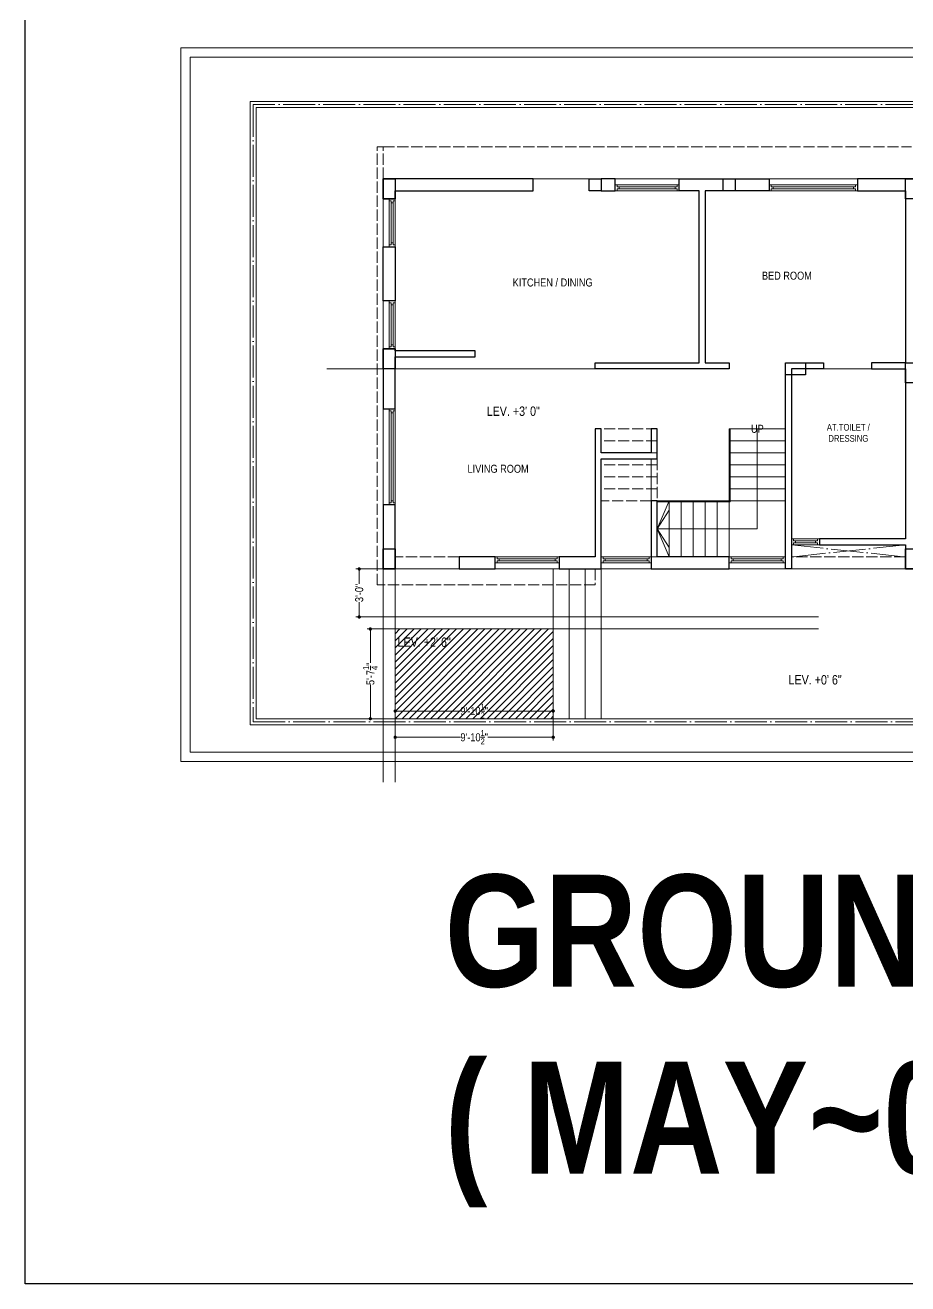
# Model space of a CAD drawing. Header units: millimetres. Extents: x 56222 to 120458, y -162468 to -121287.
# Drawn here: x 117380 to 118042, y -162468 to -161524 of the extents above; entities that cross this region are included whole.
import ezdxf

# ---------------------------------------------------------------- set-up
doc = ezdxf.new("R2010")
doc.units = ezdxf.units.MM
doc.header["$MEASUREMENT"] = 0
doc.header["$PDMODE"] = 35
doc.linetypes.add('ACAD_ISO02W100', pattern=[15, 12, -3])
doc.linetypes.add('ACAD_ISO04W100', pattern=[30, 24, -3, 0, -3])
doc.layers.get('Defpoints').update_dxf_attribs({"color": 220})
for name, color, linetype, lineweight in [('CENTERLINE ( COLUMN ) ~ DIM', 7, 'Continuous', 9), ('COLUMN', 1, 'Continuous', 30), ('ELEVATION ( SPIRAL STAIR )', 250, 'Continuous', 9), ('GROUND FLOOR', 7, 'Continuous', 9), ('GROUND FLOOR  ( PLINE )', 251, 'Continuous', 30), ('GROUND FLOOR ( DW_RAIL )', 7, 'Continuous', 9), ('GROUND FLOOR ( STAIR )', 45, 'Continuous', 9), ('X_SHEET', 7, 'Continuous', 9)]:
    doc.layers.add(name, color=color, linetype=linetype, lineweight=lineweight)
doc.layers.add('GROUND FLOOR  ( Text )', color=251, linetype='Continuous')
doc.styles.add('Cn BT~6', font='swissc.ttf', dxfattribs={"height": 6})
doc.styles.add("Cn_BT_0'-0", font='swissc.ttf')
doc.dimstyles.new('Cn BT~6', dxfattribs={"dimtxt": 0.18, "dimasz": 2.5, "dimexe": 2.5, "dimexo": 0, "dimgap": 0.09, "dimtad": 0, "dimdec": 3, "dimzin": 3, "dimdsep": 46, "dimlunit": 4, "dimtxsty": 'Cn BT~6', "dimblk": 'DOT', "dimcen": 0.09, "dimdle": 2, "dimclrd": 250, "dimclre": 250, "dimclrt": 5, "dimadec": 0, "dimazin": 0, "dimtfac": 0.75, "dimtdec": 3, "dimtofl": 0, "dimtmove": 0, "dimatfit": 3, "dimfxl": 1, "dimtolj": 1, "dimtzin": 0, "dimlwd": 15, "dimlwe": 15, "dimarcsym": 0})

# ---------------------------------------------------------------- blocks, each defined once
blk = doc.blocks.new('_Dot')
at = {"color": 0, "linetype": 'ByBlock', "lineweight": -2}
blk.add_line((-0.5, 0), (-1, 0), dxfattribs=at)
at = {"color": 0, "linetype": 'ByBlock', "const_width": 0.5}
blk.add_lwpolyline([(-0.25, 0, 1), (0.25, 0, 1)], format="xyb", close=True, dxfattribs=at)
blk = doc.blocks.new('*D537')
at = {"layer": 'Defpoints', "color": 0, "transparency": 16777216}
for p in [(117657.87, -162044.28), (117776.37, -162044.28), (117776.37, -162058.2)]:
    blk.add_point(p, dxfattribs=at)
at = {"layer": 'ELEVATION ( SPIRAL STAIR )', "color": 250, "lineweight": 15, "transparency": 16777216}
for p, q in [((117657.87, -162044.28), (117657.87, -162060.7)), ((117776.37, -162044.28), (117776.37, -162060.7)), ((117660.37, -162058.2), (117706.93, -162058.2)), ((117773.87, -162058.2), (117727.31, -162058.2))]:
    blk.add_line(p, q, dxfattribs=at)
at = {"layer": 'ELEVATION ( SPIRAL STAIR )', "color": 250, "lineweight": 15, "transparency": 16777216, "xscale": 2.5, "yscale": 2.5, "zscale": 2.5, "rotation": 180}
blk.add_blockref('_Dot', (117657.87, -162058.2), dxfattribs=at)
at = {"layer": 'ELEVATION ( SPIRAL STAIR )', "color": 250, "lineweight": 15, "transparency": 16777216, "xscale": 2.5, "yscale": 2.5, "zscale": 2.5}
blk.add_blockref('_Dot', (117776.37, -162058.2), dxfattribs=at)
at = {"layer": 'ELEVATION ( SPIRAL STAIR )', "color": 5, "transparency": 16777216, "insert": (117717.12, -162058.2), "char_height": 6, "attachment_point": 5, "style": 'Cn BT~6'}
blk.add_mtext('\\A1;9\'-10{\\H0.75x;\\S1/2;}"', dxfattribs=at)
blk = doc.blocks.new('*D538')
at = {"layer": 'Defpoints', "color": 0, "transparency": 16777216}
for p in [(117657.87, -161932.03), (117630.95, -161968.03), (117657.87, -161968.03)]:
    blk.add_point(p, dxfattribs=at)
at = {"layer": 'ELEVATION ( SPIRAL STAIR )', "color": 250, "lineweight": 15, "transparency": 16777216}
for p, q in [((117657.87, -161932.03), (117628.45, -161932.03)), ((117630.95, -161934.53), (117630.95, -161943.17)), ((117630.95, -161965.53), (117630.95, -161956.89)), ((117657.87, -161968.03), (117628.45, -161968.03))]:
    blk.add_line(p, q, dxfattribs=at)
at = {"layer": 'ELEVATION ( SPIRAL STAIR )', "color": 250, "lineweight": 15, "transparency": 16777216, "xscale": 2.5, "yscale": 2.5, "zscale": 2.5}
for p, rotation in [((117630.95, -161932.03), 90), ((117630.95, -161968.03), 270)]:
    blk.add_blockref('_Dot', p, dxfattribs=dict(at, rotation=rotation))
at = {"layer": 'ELEVATION ( SPIRAL STAIR )', "color": 5, "transparency": 16777216, "insert": (117630.95, -161950.03), "char_height": 6, "attachment_point": 5, "rotation": 90, "style": 'Cn BT~6'}
blk.add_mtext('\\A1;3\'-0"', dxfattribs=at)
blk = doc.blocks.new('*D539')
at = {"layer": 'Defpoints', "color": 0, "transparency": 16777216}
for p in [(117657.87, -161977.03), (117639.26, -162044.28), (117657.87, -162044.28)]:
    blk.add_point(p, dxfattribs=at)
at = {"layer": 'ELEVATION ( SPIRAL STAIR )', "color": 250, "lineweight": 15, "transparency": 16777216}
for p, q in [((117657.87, -161977.03), (117636.76, -161977.03)), ((117639.26, -161979.53), (117639.26, -162002.4)), ((117639.26, -162041.78), (117639.26, -162018.9)), ((117657.87, -162044.28), (117636.76, -162044.28))]:
    blk.add_line(p, q, dxfattribs=at)
at = {"layer": 'ELEVATION ( SPIRAL STAIR )', "color": 250, "lineweight": 15, "transparency": 16777216, "xscale": 2.5, "yscale": 2.5, "zscale": 2.5}
for p, rotation in [((117639.26, -161977.03), 90), ((117639.26, -162044.28), 270)]:
    blk.add_blockref('_Dot', p, dxfattribs=dict(at, rotation=rotation))
at = {"layer": 'ELEVATION ( SPIRAL STAIR )', "color": 5, "transparency": 16777216, "insert": (117639.26, -162010.65), "char_height": 6, "attachment_point": 5, "rotation": 90, "style": 'Cn BT~6'}
blk.add_mtext('\\A1;5\'-7{\\H0.75x;\\S1/4;}"', dxfattribs=at)
blk = doc.blocks.new('*D540')
at = {"layer": 'Defpoints', "color": 0, "transparency": 16777216}
for p in [(117657.87, -162044.28), (117776.37, -162038.53), (117776.37, -162044.28)]:
    blk.add_point(p, dxfattribs=at)
at = {"layer": 'ELEVATION ( SPIRAL STAIR )', "color": 250, "lineweight": 15, "transparency": 16777216}
for p, q in [((117657.87, -162044.28), (117657.87, -162036.03)), ((117776.37, -162044.28), (117776.37, -162036.03)), ((117660.37, -162038.53), (117706.93, -162038.53)), ((117773.87, -162038.53), (117727.31, -162038.53))]:
    blk.add_line(p, q, dxfattribs=at)
at = {"layer": 'ELEVATION ( SPIRAL STAIR )', "color": 250, "lineweight": 15, "transparency": 16777216, "xscale": 2.5, "yscale": 2.5, "zscale": 2.5, "rotation": 180}
blk.add_blockref('_Dot', (117657.87, -162038.53), dxfattribs=at)
at = {"layer": 'ELEVATION ( SPIRAL STAIR )', "color": 250, "lineweight": 15, "transparency": 16777216, "xscale": 2.5, "yscale": 2.5, "zscale": 2.5}
blk.add_blockref('_Dot', (117776.37, -162038.53), dxfattribs=at)
at = {"layer": 'ELEVATION ( SPIRAL STAIR )', "color": 5, "transparency": 16777216, "insert": (117717.12, -162038.53), "char_height": 6, "attachment_point": 5, "style": 'Cn BT~6'}
blk.add_mtext('\\A1;9\'-10{\\H0.75x;\\S1/2;}"', dxfattribs=at)

msp = doc.modelspace()

# ---------------------------------------------------------------- hatches: boundary and pattern name
at = {"layer": 'ELEVATION ( SPIRAL STAIR )'}
h = msp.add_hatch(dxfattribs=at)
h.set_pattern_fill('ANSI31', color=5, scale=30, style=0)
h.set_pattern_definition([(45, (117657.8706, -162044.2758), (-2.65165, 2.65165), [])])
h.paths.add_polyline_path([(117776.37058, -162044.27579), (117657.87058, -162044.27579), (117657.87058, -161977.02579), (117776.37058, -161977.02579)])

# ---------------------------------------------------------------- linework, layer by layer
at = {"layer": 'CENTERLINE ( COLUMN ) ~ DIM'}
for p, q in [((117648.87058, -161654.52579), (117657.87058, -161654.52579)), ((117648.87058, -161690.52579), (117657.87058, -161690.52579)), ((117648.87058, -161731.02579), (117657.87058, -161731.02579))]:
    msp.add_line(p, q, dxfattribs=at)
at = {"layer": 'COLUMN'}
for points in [[(117648.87058, -161639.52579), (117657.87058, -161639.52579), (117657.87058, -161654.52579), (117648.87058, -161654.52579)], [(117803.37058, -161639.52579), (117812.37058, -161639.52579), (117812.37058, -161648.52579), (117803.37058, -161648.52579)], [(117903.87058, -161639.52579), (117912.87058, -161639.52579), (117912.87058, -161648.52579), (117903.87058, -161648.52579)], [(118040.37058, -161639.52579), (118049.37058, -161639.52579), (118049.37058, -161654.52579), (118040.37058, -161654.52579)], [(117648.87058, -161767.02579), (117657.87058, -161767.02579), (117657.87058, -161782.02579), (117648.87058, -161782.02579)], [(117965.37058, -161777.52579), (117965.37058, -161786.52579), (117950.37058, -161786.52579), (117950.37058, -161777.52579)], [(118040.37058, -161777.52579), (118049.37058, -161777.52579), (118049.37058, -161792.52579), (118040.37058, -161792.52579)], [(117648.87058, -161917.02579), (117657.87058, -161917.02579), (117657.87058, -161932.02579), (117648.87058, -161932.02579)], [(118040.37058, -161917.02579), (118049.37058, -161917.02579), (118049.37058, -161932.02579), (118040.37058, -161932.02579)]]:
    msp.add_lwpolyline(points, close=True, dxfattribs=at)
at = {"layer": 'ELEVATION ( SPIRAL STAIR )', "color": 5}
for p, q in [((117807.87058, -161782.02579), (117606.75033, -161782.02579)), ((117648.87058, -161932.02579), (117648.87058, -162091.74416)), ((117657.87058, -161932.02579), (117657.87058, -162091.74416)), ((117648.87058, -161968.02579), (117975.30663, -161968.02579)), ((117648.87058, -161977.02579), (117975.30663, -161977.02579))]:
    msp.add_line(p, q, dxfattribs=at)
msp.add_lwpolyline([(117776.37058, -162044.27579), (117657.87058, -162044.27579), (117657.87058, -161977.02579), (117776.37058, -161977.02579)], close=True, dxfattribs=at)
at = {"layer": 'GROUND FLOOR'}
for p, q in [((117549.12058, -161581.77579), (118049.37058, -161581.77579)), ((117549.12058, -161581.77579), (117549.12058, -162048.77579)), ((117553.62058, -161586.27579), (118049.37058, -161586.27579)), ((117553.62058, -161586.27579), (117553.62058, -162044.27579)), ((117648.87058, -161639.52579), (117648.87058, -161932.02579)), ((118049.37058, -161639.52579), (117648.87058, -161639.52579)), ((117761.37058, -161639.52579), (117761.37058, -161648.52579)), ((117803.37058, -161639.52579), (117803.37058, -161648.52579)), ((117822.87058, -161639.52579), (117822.87058, -161648.52579)), ((117870.87058, -161639.52579), (117870.87058, -161648.52579)), ((117938.37058, -161639.52579), (117938.37058, -161648.52579)), ((118004.37058, -161639.52579), (118004.37058, -161648.52579)), ((117657.87058, -161648.52579), (117657.87058, -161768.52579)), ((117761.37058, -161648.52579), (117657.87058, -161648.52579)), ((117885.87058, -161648.52579), (117803.37058, -161648.52579)), ((117885.87058, -161648.52579), (117885.87058, -161777.52579)), ((118040.37058, -161648.52579), (117890.37058, -161648.52579)), ((117890.37058, -161648.52579), (117890.37058, -161777.52579)), ((118040.37058, -161648.52579), (118040.37058, -161777.52579)), ((117657.87058, -161690.52579), (117648.87058, -161690.52579)), ((117657.87058, -161731.02579), (117648.87058, -161731.02579)), ((117717.87058, -161768.52579), (117657.87058, -161768.52579)), ((117657.87058, -161773.02579), (117657.87058, -161932.02579)), ((117717.87058, -161773.02579), (117657.87058, -161773.02579)), ((117717.87058, -161768.52579), (117717.87058, -161773.02579)), ((117885.87058, -161777.52579), (117807.87058, -161777.52579)), ((117807.87058, -161782.02579), (117807.87058, -161777.52579)), ((117908.37058, -161782.02579), (117807.87058, -161782.02579)), ((117890.37058, -161777.52579), (117908.37058, -161777.52579)), ((117908.37058, -161777.52579), (117908.37058, -161782.02579)), ((117950.37058, -161777.52579), (117950.37058, -161932.02579)), ((117978.87058, -161777.52579), (117950.37058, -161777.52579)), ((117954.87058, -161782.02579), (117954.87058, -161932.02579)), ((118040.37058, -161782.02579), (117954.87058, -161782.02579)), ((117978.87058, -161777.52579), (117978.87058, -161782.02579)), ((118040.37058, -161777.52579), (118014.87058, -161777.52579)), ((118014.87058, -161777.52579), (118014.87058, -161782.02579)), ((118040.37058, -161782.02579), (118040.37058, -161909.52579)), ((117657.87058, -161812.02579), (117648.87058, -161812.02579)), ((117849.87058, -161845.02579), (117849.87058, -161827.02579)), ((117854.37058, -161849.52579), (117854.37058, -161827.02579)), ((117849.87058, -161932.02579), (117849.87058, -161849.52579)), ((117657.87058, -161884.02579), (117648.87058, -161884.02579)), ((117854.37058, -161923.02579), (117854.37058, -161881.02579)), ((117954.87058, -161909.52579), (118040.37058, -161909.52579)), ((117954.87058, -161914.02579), (118040.37058, -161914.02579)), ((117975.87058, -161909.52579), (117975.87058, -161914.02579)), ((118040.37058, -161914.02579), (118040.37058, -161932.02579)), ((117807.87058, -161923.02579), (117705.87058, -161923.02579)), ((117705.87058, -161923.02579), (117705.87058, -161932.02579)), ((117732.87058, -161932.02579), (117732.87058, -161923.02579)), ((117780.87058, -161932.02579), (117780.87058, -161923.02579)), ((117950.37058, -161923.02579), (117812.37058, -161923.02579)), ((117908.37058, -161923.02579), (117908.37058, -161932.02579)), ((118049.37058, -161932.02579), (117648.87058, -161932.02579)), ((117776.37058, -161932.02579), (117776.37058, -162044.27579)), ((117788.37058, -161932.02579), (117788.37058, -162044.27579)), ((117800.37058, -161932.02579), (117800.37058, -162044.27579)), ((117812.37058, -161932.02579), (117812.37058, -162044.27579)), ((117553.62058, -162044.27579), (118049.37058, -162044.27579)), ((117549.12058, -162048.77579), (118049.37058, -162048.77579))]:
    msp.add_line(p, q, dxfattribs=at)
at = {"layer": 'GROUND FLOOR', "linetype": 'ACAD_ISO02W100', "ltscale": 0.7}
for p, q in [((117648.87058, -161639.52579), (117648.87058, -161615.52579)), ((117705.87058, -161923.02579), (117657.87058, -161923.02579)), ((118040.37058, -161923.02579), (117954.87058, -161923.02579))]:
    msp.add_line(p, q, dxfattribs=at)
at = {"layer": 'GROUND FLOOR', "color": 5}
msp.add_line((117854.37058, -161849.52579), (117812.37058, -161849.52579), dxfattribs=at)
at = {"layer": 'GROUND FLOOR', "color": 1, "linetype": 'ACAD_ISO04W100'}
for p, q in [((117954.87058, -161914.02579), (118040.37058, -161923.02579)), ((118040.37058, -161914.02579), (117954.87058, -161923.02579))]:
    msp.add_line(p, q, dxfattribs=at)
msp.add_lwpolyline([(118049.37058, -161584.02579), (117551.37058, -161584.02579), (117551.37058, -162046.52579), (118049.37058, -162046.52579)], dxfattribs=at)
at = {"layer": 'GROUND FLOOR', "color": 1, "linetype": 'ACAD_ISO02W100', "ltscale": 0.7}
msp.add_lwpolyline([(117807.87058, -161932.02579), (117807.87058, -161944.02579), (117644.37058, -161944.02579), (117644.37058, -161615.52579), (117648.87058, -161615.52579)], dxfattribs=at)
at = {"layer": 'GROUND FLOOR', "linetype": 'ACAD_ISO02W100', "ltscale": 0.7}
msp.add_lwpolyline([(117648.87058, -161615.52579), (118044.87058, -161615.52579)], dxfattribs=at)
at = {"layer": 'GROUND FLOOR'}
msp.add_lwpolyline([(117908.37058, -161827.02579), (117908.37058, -161881.02579), (117854.37058, -161881.02579)], dxfattribs=at)
at = {"layer": 'GROUND FLOOR  ( PLINE )'}
for points in [[(117761.37058, -161639.52579), (117648.87058, -161639.52579), (117648.87058, -161654.52579), (117657.87058, -161654.52579), (117657.87058, -161648.52579), (117761.37058, -161648.52579)], [(117870.87058, -161639.52579), (117938.37058, -161639.52579), (117938.37058, -161648.52579), (117890.37058, -161648.52579), (117890.37058, -161777.52579), (117908.37058, -161777.52579), (117908.37058, -161782.02579), (117807.87058, -161782.02579), (117807.87058, -161777.52579), (117885.87058, -161777.52579), (117885.87058, -161648.52579), (117870.87058, -161648.52579)], [(117822.87058, -161639.52579), (117812.37058, -161639.52579), (117812.37058, -161648.52579), (117822.87058, -161648.52579)], [(118049.37058, -161639.52579), (118004.37058, -161639.52579), (118004.37058, -161648.52579), (118040.37058, -161648.52579), (118040.37058, -161777.52579), (118014.87058, -161777.52579), (118014.87058, -161782.02579), (118040.37058, -161782.02579), (118040.37058, -161909.52579), (117975.87058, -161909.52579), (117975.87058, -161914.02579), (118040.37058, -161914.02579), (118040.37058, -161932.02579), (118049.37058, -161932.02579)], [(117657.87058, -161731.02579), (117648.87058, -161731.02579), (117648.87058, -161690.52579), (117657.87058, -161690.52579)], [(117657.87058, -161773.02579), (117717.87058, -161773.02579), (117717.87058, -161768.52579), (117657.87058, -161768.52579), (117657.87058, -161767.02579), (117648.87058, -161767.02579), (117648.87058, -161812.02579), (117657.87058, -161812.02579)], [(117950.37058, -161777.52579), (117978.87058, -161777.52579), (117978.87058, -161782.02579), (117954.87058, -161782.02579), (117954.87058, -161932.02579), (117950.37058, -161932.02579)], [(117812.37058, -161849.52579), (117854.37058, -161849.52579), (117854.37058, -161827.02579), (117849.87058, -161827.02579), (117849.87058, -161845.02579), (117812.37058, -161845.02579), (117812.37058, -161827.02579), (117807.87058, -161827.02579), (117807.87058, -161923.02579), (117780.87058, -161923.02579), (117780.87058, -161932.02579), (117812.37058, -161932.02579)], [(117657.87058, -161884.02579), (117648.87058, -161884.02579), (117648.87058, -161932.02579), (117657.87058, -161932.02579)], [(117908.37058, -161923.02579), (117854.37058, -161923.02579), (117854.37058, -161881.02579), (117849.87058, -161881.02579), (117849.87058, -161932.02579), (117908.37058, -161932.02579)], [(117732.87058, -161923.02579), (117705.87058, -161923.02579), (117705.87058, -161932.02579), (117732.87058, -161932.02579)]]:
    msp.add_lwpolyline(points, close=True, dxfattribs=at)
at = {"layer": 'GROUND FLOOR ( DW_RAIL )'}
for points in [[(117822.87058, -161648.52579), (117824.37058, -161648.52579), (117824.37058, -161647.02579), (117825.87058, -161647.02579), (117825.87058, -161645.52579), (117867.87058, -161645.52579), (117867.87058, -161647.02579), (117869.37058, -161647.02579), (117869.37058, -161648.52579), (117870.87058, -161648.52579), (117870.87058, -161644.02579), (117869.37058, -161644.02579), (117869.37058, -161645.52579), (117867.87058, -161645.52579), (117867.87058, -161647.02579), (117825.87058, -161647.02579), (117825.87058, -161645.52579), (117824.37058, -161645.52579), (117824.37058, -161644.02579), (117822.87058, -161644.02579), (117822.87058, -161648.52579), (117870.87058, -161648.52579), (117870.87058, -161644.02579), (117822.87058, -161644.02579)], [(118004.37058, -161644.02579), (118002.87058, -161644.02579), (118002.87058, -161645.52579), (118001.37058, -161645.52579), (118001.37058, -161647.02579), (117941.37058, -161647.02579), (117941.37058, -161645.52579), (117939.87058, -161645.52579), (117939.87058, -161644.02579), (117938.37058, -161644.02579), (117938.37058, -161648.52579), (117939.87058, -161648.52579), (117939.87058, -161647.02579), (117941.37058, -161647.02579), (117941.37058, -161645.52579), (118001.37058, -161645.52579), (118001.37058, -161647.02579), (118002.87058, -161647.02579), (118002.87058, -161648.52579), (118004.37058, -161648.52579), (118004.37058, -161644.02579), (117938.37058, -161644.02579), (117938.37058, -161648.52579), (118004.37058, -161648.52579)], [(117657.87058, -161690.52579), (117657.87058, -161689.02579), (117656.37058, -161689.02579), (117656.37058, -161687.52579), (117654.87058, -161687.52579), (117654.87058, -161657.52579), (117656.37058, -161657.52579), (117656.37058, -161656.02579), (117657.87058, -161656.02579), (117657.87058, -161654.52579), (117653.37058, -161654.52579), (117653.37058, -161656.02579), (117654.87058, -161656.02579), (117654.87058, -161657.52579), (117656.37058, -161657.52579), (117656.37058, -161687.52579), (117654.87058, -161687.52579), (117654.87058, -161689.02579), (117653.37058, -161689.02579), (117653.37058, -161690.52579), (117657.87058, -161690.52579), (117657.87058, -161654.52579), (117653.37058, -161654.52579), (117653.37058, -161690.52579)], [(117657.87058, -161767.02579), (117657.87058, -161765.52579), (117656.37058, -161765.52579), (117656.37058, -161764.02579), (117654.87058, -161764.02579), (117654.87058, -161734.02579), (117656.37058, -161734.02579), (117656.37058, -161732.52579), (117657.87058, -161732.52579), (117657.87058, -161731.02579), (117653.37058, -161731.02579), (117653.37058, -161732.52579), (117654.87058, -161732.52579), (117654.87058, -161734.02579), (117656.37058, -161734.02579), (117656.37058, -161764.02579), (117654.87058, -161764.02579), (117654.87058, -161765.52579), (117653.37058, -161765.52579), (117653.37058, -161767.02579), (117657.87058, -161767.02579), (117657.87058, -161731.02579), (117653.37058, -161731.02579), (117653.37058, -161767.02579)], [(117657.87058, -161884.02579), (117657.87058, -161882.52579), (117656.37058, -161882.52579), (117656.37058, -161881.02579), (117654.87058, -161881.02579), (117654.87058, -161815.02579), (117656.37058, -161815.02579), (117656.37058, -161813.52579), (117657.87058, -161813.52579), (117657.87058, -161812.02579), (117653.37058, -161812.02579), (117653.37058, -161813.52579), (117654.87058, -161813.52579), (117654.87058, -161815.02579), (117656.37058, -161815.02579), (117656.37058, -161881.02579), (117654.87058, -161881.02579), (117654.87058, -161882.52579), (117653.37058, -161882.52579), (117653.37058, -161884.02579), (117657.87058, -161884.02579), (117657.87058, -161812.02579), (117653.37058, -161812.02579), (117653.37058, -161884.02579)], [(117975.87058, -161909.52579), (117974.37058, -161909.52579), (117974.37058, -161911.02579), (117972.87058, -161911.02579), (117972.87058, -161912.52579), (117957.87058, -161912.52579), (117957.87058, -161911.02579), (117956.37058, -161911.02579), (117956.37058, -161909.52579), (117954.87058, -161909.52579), (117954.87058, -161914.02579), (117956.37058, -161914.02579), (117956.37058, -161912.52579), (117957.87058, -161912.52579), (117957.87058, -161911.02579), (117972.87058, -161911.02579), (117972.87058, -161912.52579), (117974.37058, -161912.52579), (117974.37058, -161914.02579), (117975.87058, -161914.02579), (117975.87058, -161909.52579), (117954.87058, -161909.52579), (117954.87058, -161914.02579), (117975.87058, -161914.02579)], [(117780.87058, -161923.02579), (117779.37058, -161923.02579), (117779.37058, -161924.52579), (117777.87058, -161924.52579), (117777.87058, -161926.02579), (117735.87058, -161926.02579), (117735.87058, -161924.52579), (117734.37058, -161924.52579), (117734.37058, -161923.02579), (117732.87058, -161923.02579), (117732.87058, -161927.52579), (117734.37058, -161927.52579), (117734.37058, -161926.02579), (117735.87058, -161926.02579), (117735.87058, -161924.52579), (117777.87058, -161924.52579), (117777.87058, -161926.02579), (117779.37058, -161926.02579), (117779.37058, -161927.52579), (117780.87058, -161927.52579), (117780.87058, -161923.02579), (117732.87058, -161923.02579), (117732.87058, -161927.52579), (117780.87058, -161927.52579)], [(117849.87058, -161923.02579), (117848.37058, -161923.02579), (117848.37058, -161924.52579), (117846.87058, -161924.52579), (117846.87058, -161926.02579), (117815.37058, -161926.02579), (117815.37058, -161924.52579), (117813.87058, -161924.52579), (117813.87058, -161923.02579), (117812.37058, -161923.02579), (117812.37058, -161927.52579), (117813.87058, -161927.52579), (117813.87058, -161926.02579), (117815.37058, -161926.02579), (117815.37058, -161924.52579), (117846.87058, -161924.52579), (117846.87058, -161926.02579), (117848.37058, -161926.02579), (117848.37058, -161927.52579), (117849.87058, -161927.52579), (117849.87058, -161923.02579), (117812.37058, -161923.02579), (117812.37058, -161927.52579), (117849.87058, -161927.52579)], [(117950.37058, -161923.02579), (117948.87058, -161923.02579), (117948.87058, -161924.52579), (117947.37058, -161924.52579), (117947.37058, -161926.02579), (117911.37058, -161926.02579), (117911.37058, -161924.52579), (117909.87058, -161924.52579), (117909.87058, -161923.02579), (117908.37058, -161923.02579), (117908.37058, -161927.52579), (117909.87058, -161927.52579), (117909.87058, -161926.02579), (117911.37058, -161926.02579), (117911.37058, -161924.52579), (117947.37058, -161924.52579), (117947.37058, -161926.02579), (117948.87058, -161926.02579), (117948.87058, -161927.52579), (117950.37058, -161927.52579), (117950.37058, -161923.02579), (117908.37058, -161923.02579), (117908.37058, -161927.52579), (117950.37058, -161927.52579)]]:
    msp.add_lwpolyline(points, close=True, dxfattribs=at)
at = {"layer": 'GROUND FLOOR ( STAIR )', "color": 5, "linetype": 'ACAD_ISO02W100', "ltscale": 0.7}
for p, q in [((117854.37058, -161827.02579), (117812.37058, -161827.02579)), ((117854.37058, -161836.02579), (117812.37058, -161836.02579)), ((117854.37058, -161845.02579), (117812.37058, -161845.02579)), ((117854.37058, -161849.52579), (117854.37058, -161881.02579)), ((117854.37058, -161854.02579), (117812.37058, -161854.02579)), ((117854.37058, -161863.02579), (117812.37058, -161863.02579)), ((117854.37058, -161872.02579), (117812.37058, -161872.02579)), ((117849.87058, -161881.02579), (117812.37058, -161881.02579))]:
    msp.add_line(p, q, dxfattribs=at)
at = {"layer": 'GROUND FLOOR ( STAIR )'}
for p, q in [((117950.37058, -161827.02579), (117908.37058, -161827.02579)), ((117908.37058, -161827.02579), (117908.37058, -161923.02579)), ((117950.37058, -161836.02579), (117908.37058, -161836.02579)), ((117950.37058, -161845.02579), (117908.37058, -161845.02579)), ((117950.37058, -161854.02579), (117908.37058, -161854.02579)), ((117950.37058, -161863.02579), (117908.37058, -161863.02579)), ((117950.37058, -161872.02579), (117908.37058, -161872.02579)), ((117950.37058, -161881.02579), (117854.37058, -161881.02579)), ((117863.37058, -161881.02579), (117863.37058, -161923.02579)), ((117872.37058, -161881.02579), (117872.37058, -161923.02579)), ((117881.37058, -161881.02579), (117881.37058, -161923.02579)), ((117890.37058, -161881.02579), (117890.37058, -161923.02579)), ((117899.37058, -161881.02579), (117899.37058, -161923.02579))]:
    msp.add_line(p, q, dxfattribs=at)
msp.add_lwpolyline([(117854.37058, -161902.02579), (117863.37058, -161881.02579), (117863.37058, -161888.02579), (117854.37058, -161902.02579), (117863.37058, -161923.02579), (117863.37058, -161916.02579), (117854.37058, -161902.02579), (117929.37058, -161902.02579), (117929.37058, -161827.02579)], dxfattribs=at)
msp.add_lwpolyline([(117854.37058, -161881.02579), (117908.37058, -161881.02579), (117908.37058, -161827.02579), (117909.07058, -161827.02579), (117909.07058, -161881.72579), (117854.37058, -161881.72579)], close=True, dxfattribs=at)
at = {"layer": 'X_SHEET', "color": 5, "lineweight": 30}
msp.add_lwpolyline([(117380.49656, -160765.72058), (120458.34748, -160765.72058), (120458.34748, -162467.85625), (117380.49656, -162467.85625)], close=True, dxfattribs=at)
at = {"layer": 'X_SHEET'}
for points in [[(118264.43223, -162076.40974), (117497.28386, -162076.40974), (117497.28386, -161541.47693), (118264.43223, -161541.47693)], [(118257.43223, -162069.40974), (117504.28386, -162069.40974), (117504.28386, -161548.47693), (118257.43223, -161548.47693)]]:
    msp.add_lwpolyline(points, close=True, dxfattribs=at)

# ---------------------------------------------------------------- texts
at = {"layer": 'GROUND FLOOR  ( Text )', "attachment_point": 5, "style": "Cn_BT_0'-0"}
for s, insert, char_height in [('KITCHEN / DINING', (117775.95224, -161717.35367), 6), ('BED ROOM', (117951.53107, -161712.25733), 6), ('UP', (117929.37058, -161827.02579), 6), ('AT.TOILET /\\PDRESSING', (117997.60786, -161830.04727), 5), ('LIVING ROOM', (117735.03988, -161856.96801), 6)]:
    msp.add_mtext(s, dxfattribs=dict(at, insert=insert, char_height=char_height))
at = {"layer": 'GROUND FLOOR  ( Text )', "color": 1, "char_height": 7, "attachment_point": 5, "style": "Cn_BT_0'-0"}
for s, insert in [('LEV. +3\' 0"', (117746.39537, -161813.83682)), ('LEV. +2\' 6"', (117679.61387, -161986.95719)), ('LEV. +0\' 6"', (117972.70158, -162015.16535))]:
    msp.add_mtext(s, dxfattribs=dict(at, insert=insert))
at = {"layer": 'X_SHEET', "color": 5, "insert": (117694.99474, -162161.22789), "char_height": 84, "attachment_point": 1, "style": "Cn_BT_0'-0"}
msp.add_mtext('{\\fSwis721 Cn BT|b1|i0|c0|p34;GROUND FLOOR ( SLAB ) \\P( MAY~09~2025 )}', dxfattribs=at)

# ---------------------------------------------------------------- dimensions: what is measured, and where the dimension line sits
at = {"layer": 'ELEVATION ( SPIRAL STAIR )', "color": 5}
for base, p1, p2, picture, middle in [((117630.94554, -161968.02579), (117657.87058, -161932.02579), (117657.87058, -161968.02579), '*D538', (117630.94554, -161950.02579)), ((117639.2643, -162044.27579), (117657.87058, -161977.02579), (117657.87058, -162044.27579), '*D539', (117639.2643, -162010.65079))]:
    dim = msp.add_linear_dim(base=base, p1=p1, p2=p2, angle=90, dimstyle='Cn BT~6', dxfattribs=at)
    dim.commit()
    dim.dimension.update_dxf_attribs({"geometry": picture, "text_midpoint": middle})
for base, picture, middle in [((117776.37058, -162038.52959), '*D540', (117717.12058, -162038.52959)), ((117776.37058, -162058.20451), '*D537', (117717.12058, -162058.20451))]:
    dim = msp.add_linear_dim(base=base, p1=(117657.87058, -162044.27579), p2=(117776.37058, -162044.27579), dimstyle='Cn BT~6', dxfattribs=at)
    dim.commit()
    dim.dimension.update_dxf_attribs({"geometry": picture, "text_midpoint": middle})

doc.saveas('drawing.dxf')
